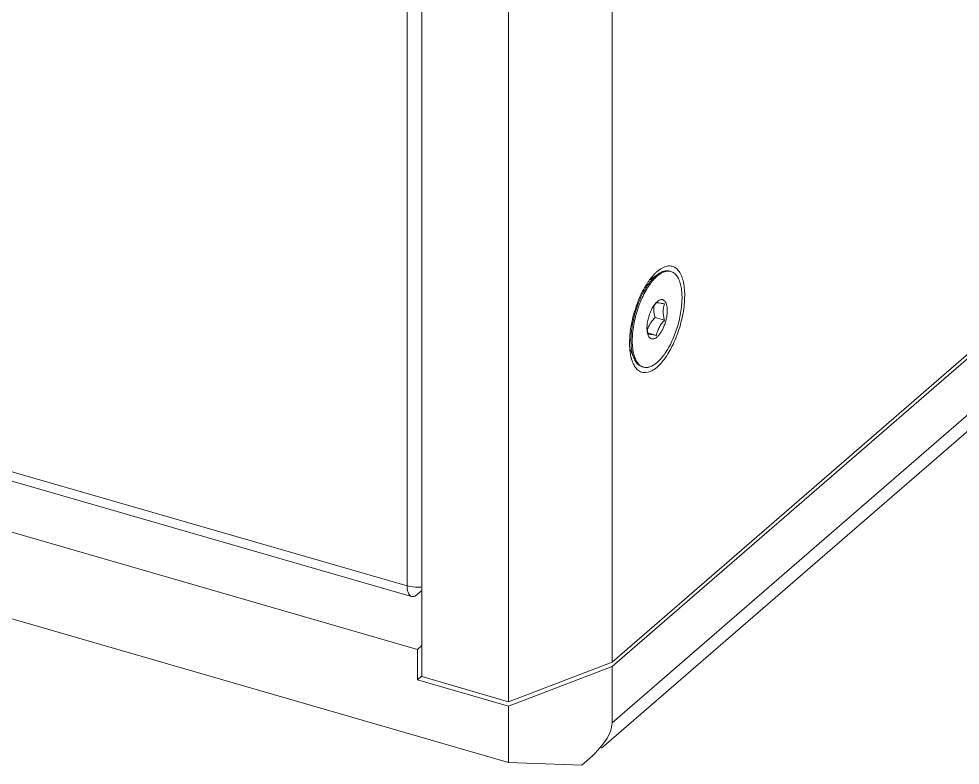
# Model space of a CAD drawing. Header units: millimetres. Extents: x 0 to 3564, y 0 to 2520.
# Drawn here: x 1767.3 to 1861.3, y 1582.1 to 1656.6 of the extents above; entities that cross this region are included whole.
import ezdxf

# ---------------------------------------------------------------- set-up
doc = ezdxf.new("R2010")
doc.units = ezdxf.units.MM
doc.layers.get('0').update_dxf_attribs({"lineweight": 13})

msp = doc.modelspace()

# ---------------------------------------------------------------- linework, layer by layer
for p, q in [((1806.054, 1600.015), (1806.054, 2012.247)), ((2141.509, 1865.205), (1826.509, 1592.407)), ((1826.509, 1591.974), (2141.509, 1864.772)), ((1826.509, 1586.345), (2141.509, 1859.143)), ((1825.452, 1583.815), (2141.916, 1857.881)), ((1826.509, 1782.066), (1826.509, 1592.407)), ((1807.518, 1590.961), (1807.518, 1780.62)), ((1816.179, 1588.461), (1816.179, 1778.12)), ((1436.262, 1706.765), (1806.054, 1600.015)), ((1436.707, 1705.709), (1806.5, 1598.959)), ((1807.085, 1593.684), (1431.23, 1702.184)), ((1816.179, 1582.399), (1422.137, 1696.149)), ((1832.386, 1631.385), (1832.257, 1631.423)), ((1830.311, 1630.562), (1831.095, 1631.123)), ((1830.879, 1630.952), (1831.095, 1631.123)), ((1831.009, 1628.373), (1830.915, 1628.284)), ((1831.743, 1626.528), (1830.797, 1626.801)), ((1830.931, 1625.013), (1830.089, 1625.257)), ((1828.328, 1623.614), (1828.679, 1622.755)), ((1829.632, 1621.844), (1829.502, 1621.882)), ((1807.518, 1599.551), (1807.054, 1599.149)), ((1807.085, 1593.684), (1807.518, 1594.059)), ((1807.085, 1593.684), (1807.085, 1590.653)), ((1816.179, 1588.461), (1826.509, 1592.407)), ((1816.179, 1588.028), (1826.509, 1591.974)), ((1826.509, 1591.974), (1826.509, 1586.345)), ((1807.485, 1590.999), (1807.085, 1590.653)), ((1816.179, 1588.028), (1807.085, 1590.653)), ((1807.518, 1590.961), (1816.179, 1588.461)), ((1816.179, 1588.028), (1816.179, 1582.399)), ((1823.483, 1582.127), (1823.988, 1582.546)), ((1816.179, 1582.399), (1823.483, 1582.127))]:
    msp.add_line(p, q)
for centre, radius, start, end in [((1832.126, 1630.482), 0.941, 73.92374, 82.02578), ((1835.113, 1626.988), 6.019, 139.56527, 143.04428), ((1838.651, 1624.722), 10.228, 151.83894, 154.39884), ((1833.271, 1626.229), 3.135, 147.80112, 149.39924), ((1833.26, 1625.954), 3.273, 143.63746, 145.20289), ((1833.046, 1627.65), 2.375, 171.78707, 180.01863), ((1833.199, 1625.735), 3.205, 177.99599, 179.97565), ((1832.69, 1625.981), 2.696, 182.76908, 185.19451), ((1832.785, 1625.989), 2.791, 185.18854, 185.72985), ((1829.892, 1622.746), 0.938, 245.88755, 253.88283)]:
    msp.add_arc(centre, radius, start, end)
msp.add_ellipse((1816.179, 1582.399), major_axis=(10.199, 4.583), ratio=0.357758, start_param=-0.873135, end_param=-0.159411)
for points, knots in [([(1831.248, 1631.567), (1831.222, 1631.548), (1831.118, 1631.471), (1831.018, 1631.387), (1830.945, 1631.321)], [0, 0, 0, 0, 0.241014, 1, 1, 1, 1]), ([(1832.256, 1631.413), (1832.208, 1631.42), (1832.111, 1631.426), (1831.906, 1631.41), (1831.637, 1631.332), (1831.316, 1631.16), (1831.112, 1631.004), (1831.009, 1630.915)], [0, 0, 0, 0, 0.104308, 0.212167, 0.444008, 0.705097, 1, 1, 1, 1]), ([(1831.009, 1622.315), (1831.15, 1622.437), (1831.427, 1622.721), (1831.808, 1623.217), (1832.169, 1623.798), (1832.502, 1624.449), (1832.797, 1625.155), (1833.048, 1625.897), (1833.248, 1626.657), (1833.393, 1627.415), (1833.478, 1628.154), (1833.502, 1628.854), (1833.463, 1629.498), (1833.364, 1630.071), (1833.206, 1630.558), (1833.02, 1630.898), (1832.843, 1631.108), (1832.702, 1631.232), (1832.55, 1631.327), (1832.441, 1631.37), (1832.386, 1631.385)], [0, 0, 0, 0, 0.055389, 0.117513, 0.185555, 0.258364, 0.334558, 0.412611, 0.49092, 0.567871, 0.641906, 0.711591, 0.77569, 0.833268, 0.883821, 0.927483, 0.94707, 0.965448, 0.982953, 1, 1, 1, 1]), ([(1831.095, 1631.123), (1831.192, 1631.192), (1831.386, 1631.312), (1831.688, 1631.43), (1831.937, 1631.466), (1832.124, 1631.454), (1832.213, 1631.435), (1832.257, 1631.423)], [0, 0, 0, 0, 0.289769, 0.547626, 0.780536, 0.891178, 1, 1, 1, 1]), ([(1833.116, 1631.501), (1833.009, 1631.629), (1832.758, 1631.848), (1832.265, 1631.978), (1831.736, 1631.871), (1831.411, 1631.684), (1831.248, 1631.567)], [0, 0, 0, 0, 0.240821, 0.465598, 0.70995, 1, 1, 1, 1]), ([(1833.759, 1628.996), (1833.759, 1629.495), (1833.688, 1630.368), (1833.356, 1631.213), (1833.116, 1631.501)], [0, 0, 0, 0, 0.570472, 1, 1, 1, 1]), ([(1828.679, 1622.755), (1828.627, 1622.882), (1828.538, 1623.16), (1828.45, 1623.61), (1828.4, 1624.109), (1828.391, 1624.65), (1828.423, 1625.223), (1828.519, 1626.029), (1828.735, 1627.05), (1829.061, 1628.047), (1829.385, 1628.807), (1829.65, 1629.338), (1829.935, 1629.824), (1830.235, 1630.26), (1830.546, 1630.636), (1830.767, 1630.856), (1830.879, 1630.952)], [0, 0, 0, 0, 0.046608, 0.098408, 0.155146, 0.216344, 0.281359, 0.349421, 0.491148, 0.634169, 0.703814, 0.770984, 0.834847, 0.894668, 0.949863, 1, 1, 1, 1]), ([(1830.303, 1630.607), (1830.243, 1630.528), (1830, 1630.189), (1829.784, 1629.83), (1829.634, 1629.549)], [0, 0, 0, 0, 0.237332, 1, 1, 1, 1]), ([(1830.621, 1630.526), (1830.485, 1630.372), (1830.222, 1630.031), (1829.994, 1629.666), (1829.882, 1629.471)], [0, 0, 0, 0, 0.477448, 1, 1, 1, 1]), ([(1830.945, 1631.321), (1830.91, 1631.289), (1830.765, 1631.153), (1830.63, 1631.007), (1830.531, 1630.892)], [0, 0, 0, 0, 0.239055, 1, 1, 1, 1]), ([(1831.009, 1630.915), (1830.976, 1630.886), (1830.84, 1630.764), (1830.713, 1630.631), (1830.621, 1630.526)], [0, 0, 0, 0, 0.238228, 1, 1, 1, 1]), ([(1829.427, 1629.141), (1829.143, 1628.549), (1828.679, 1627.312), (1828.407, 1626.019), (1828.33, 1625.366)], [0, 0, 0, 0, 0.499482, 1, 1, 1, 1]), ([(1829.882, 1629.471), (1829.747, 1629.235), (1829.495, 1628.739), (1829.173, 1627.953), (1828.908, 1627.127), (1828.706, 1626.285), (1828.574, 1625.453), (1828.516, 1624.657), (1828.534, 1623.921), (1828.599, 1623.457), (1828.648, 1623.241)], [0, 0, 0, 0, 0.125844, 0.257998, 0.393206, 0.528055, 0.659153, 0.783295, 0.897654, 1, 1, 1, 1]), ([(1832.024, 1627.494), (1832.024, 1627.603), (1832.013, 1627.807), (1831.959, 1628.087), (1831.88, 1628.285), (1831.797, 1628.409), (1831.73, 1628.48), (1831.655, 1628.533), (1831.574, 1628.568), (1831.486, 1628.583), (1831.395, 1628.578), (1831.3, 1628.554), (1831.164, 1628.494), (1831.07, 1628.425), (1831.009, 1628.373)], [0, 0, 0, 0, 0.176286, 0.330449, 0.460858, 0.517768, 0.569981, 0.618683, 0.665488, 0.712273, 0.760915, 0.81303, 0.86984, 1, 1, 1, 1]), ([(1831.486, 1622.338), (1831.836, 1622.747), (1832.464, 1623.728), (1833.165, 1625.381), (1833.631, 1627.173), (1833.759, 1628.403), (1833.759, 1628.996)], [0, 0, 0, 0, 0.225894, 0.484324, 0.751005, 1, 1, 1, 1]), ([(1830.573, 1627.825), (1830.488, 1627.68), (1830.334, 1627.369), (1830.158, 1626.874), (1830.04, 1626.361), (1830.002, 1626.015), (1829.996, 1625.847)], [0, 0, 0, 0, 0.242183, 0.499273, 0.75672, 1, 1, 1, 1]), ([(1830.915, 1628.284), (1830.861, 1628.229), (1830.756, 1628.105), (1830.664, 1627.971), (1830.619, 1627.899)], [0, 0, 0, 0, 0.475902, 1, 1, 1, 1]), ([(1830.931, 1628.261), (1830.904, 1628.232), (1830.797, 1628.113), (1830.696, 1627.99), (1830.625, 1627.894)], [0, 0, 0, 0, 0.251913, 1, 1, 1, 1]), ([(1830.672, 1627.65), (1830.672, 1627.509), (1830.697, 1627.222), (1830.76, 1626.942), (1830.797, 1626.801)], [0, 0, 0, 0, 0.490548, 1, 1, 1, 1]), ([(1831.743, 1628.152), (1831.646, 1628.171), (1831.469, 1628.203), (1831.235, 1628.241), (1831.062, 1628.261), (1830.968, 1628.264), (1830.931, 1628.261)], [0, 0, 0, 0, 0.362375, 0.657213, 0.867114, 1, 1, 1, 1]), ([(1831.743, 1628.152), (1831.705, 1628.029), (1831.64, 1627.774), (1831.618, 1627.511), (1831.618, 1627.377)], [0, 0, 0, 0, 0.489925, 1, 1, 1, 1]), ([(1830.797, 1626.801), (1830.708, 1626.705), (1830.537, 1626.507), (1830.317, 1626.189), (1830.147, 1625.851), (1830.068, 1625.616), (1830.036, 1625.498)], [0, 0, 0, 0, 0.259382, 0.513344, 0.760181, 1, 1, 1, 1]), ([(1831.009, 1624.857), (1831.081, 1624.919), (1831.221, 1625.069), (1831.409, 1625.333), (1831.582, 1625.646), (1831.733, 1625.995), (1831.858, 1626.368), (1831.951, 1626.749), (1832.009, 1627.125), (1832.024, 1627.374), (1832.024, 1627.494)], [0, 0, 0, 0, 0.09859, 0.211371, 0.335842, 0.468575, 0.605586, 0.742619, 0.875421, 1, 1, 1, 1]), ([(1831.618, 1627.377), (1831.618, 1627.236), (1831.643, 1626.949), (1831.706, 1626.669), (1831.743, 1626.528)], [0, 0, 0, 0, 0.49054, 1, 1, 1, 1]), ([(1829.994, 1625.736), (1829.994, 1625.622), (1830.006, 1625.408), (1830.049, 1625.198), (1830.08, 1625.103)], [0, 0, 0, 0, 0.535787, 1, 1, 1, 1]), ([(1830.931, 1625.013), (1830.96, 1625.149), (1831.013, 1625.352), (1831.115, 1625.615), (1831.242, 1625.877), (1831.445, 1626.189), (1831.64, 1626.417), (1831.743, 1626.528)], [0, 0, 0, 0, 0.238591, 0.360572, 0.484671, 0.738997, 1, 1, 1, 1]), ([(1828.33, 1625.366), (1828.318, 1625.268), (1828.278, 1624.892), (1828.259, 1624.514), (1828.259, 1624.233)], [0, 0, 0, 0, 0.258732, 1, 1, 1, 1]), ([(1830.12, 1625.122), (1830.107, 1625.171), (1830.058, 1625.365), (1830.022, 1625.562), (1830.007, 1625.711)], [0, 0, 0, 0, 0.254105, 1, 1, 1, 1]), ([(1830.08, 1625.103), (1830.098, 1625.047), (1830.14, 1624.942), (1830.226, 1624.809), (1830.33, 1624.711), (1830.452, 1624.655), (1830.587, 1624.644), (1830.728, 1624.676), (1830.872, 1624.748), (1830.963, 1624.817), (1831.009, 1624.857)], [0, 0, 0, 0, 0.147639, 0.276665, 0.390709, 0.496421, 0.602751, 0.718439, 0.849813, 1, 1, 1, 1]), ([(1830.12, 1625.122), (1830.156, 1625.125), (1830.25, 1625.122), (1830.423, 1625.102), (1830.657, 1625.065), (1830.834, 1625.032), (1830.931, 1625.013)], [0, 0, 0, 0, 0.132885, 0.342787, 0.637625, 1, 1, 1, 1]), ([(1828.259, 1624.233), (1828.259, 1624.176), (1828.261, 1623.955), (1828.273, 1623.733), (1828.288, 1623.569)], [0, 0, 0, 0, 0.257141, 1, 1, 1, 1]), ([(1828.288, 1623.569), (1828.295, 1623.496), (1828.325, 1623.22), (1828.374, 1622.946), (1828.425, 1622.748)], [0, 0, 0, 0, 0.26367, 1, 1, 1, 1]), ([(1828.648, 1623.241), (1828.684, 1623.078), (1828.771, 1622.777), (1828.936, 1622.434), (1829.095, 1622.212), (1829.221, 1622.077), (1829.358, 1621.968), (1829.458, 1621.912), (1829.509, 1621.889)], [0, 0, 0, 0, 0.30197, 0.565289, 0.683769, 0.794655, 0.899427, 1, 1, 1, 1]), ([(1828.425, 1622.748), (1828.435, 1622.708), (1828.476, 1622.556), (1828.528, 1622.406), (1828.572, 1622.298)], [0, 0, 0, 0, 0.261093, 1, 1, 1, 1]), ([(1828.572, 1622.298), (1828.594, 1622.243), (1828.683, 1622.042), (1828.799, 1621.852), (1828.902, 1621.729)], [0, 0, 0, 0, 0.269659, 1, 1, 1, 1]), ([(1829.502, 1621.882), (1829.459, 1621.894), (1829.374, 1621.926), (1829.209, 1622.015), (1829.017, 1622.178), (1828.824, 1622.439), (1828.725, 1622.644), (1828.679, 1622.755)], [0, 0, 0, 0, 0.108826, 0.219475, 0.452397, 0.710291, 1, 1, 1, 1]), ([(1829.632, 1621.844), (1829.682, 1621.83), (1829.788, 1621.809), (1830.011, 1621.802), (1830.243, 1621.852), (1830.471, 1621.947), (1830.719, 1622.083), (1830.895, 1622.216), (1831.009, 1622.315)], [0, 0, 0, 0, 0.104628, 0.211655, 0.440749, 0.566666, 0.701517, 1, 1, 1, 1]), ([(1830.531, 1621.51), (1830.588, 1621.543), (1830.831, 1621.693), (1831.049, 1621.879), (1831.205, 1622.033)], [0, 0, 0, 0, 0.229894, 1, 1, 1, 1]), ([(1831.205, 1622.033), (1831.228, 1622.057), (1831.326, 1622.155), (1831.418, 1622.258), (1831.486, 1622.338)], [0, 0, 0, 0, 0.242706, 1, 1, 1, 1]), ([(1828.902, 1621.729), (1828.998, 1621.614), (1829.217, 1621.416), (1829.794, 1621.212), (1830.263, 1621.36), (1830.531, 1621.51)], [0, 0, 0, 0, 0.250999, 0.483729, 1, 1, 1, 1]), ([(1807.521, 1599.908), (1807.396, 1599.893), (1806.906, 1599.86), (1806.406, 1599.913), (1806.054, 1600.015)], [0, 0, 0, 0, 0.254806, 1, 1, 1, 1]), ([(1806.054, 1600.015), (1806.054, 1599.883), (1806.07, 1599.639), (1806.152, 1599.316), (1806.288, 1599.075), (1806.43, 1598.98), (1806.5, 1598.959)], [0, 0, 0, 0, 0.326565, 0.600602, 0.819402, 1, 1, 1, 1]), ([(1806.5, 1598.959), (1806.585, 1598.935), (1806.8, 1598.956), (1806.969, 1599.075), (1807.054, 1599.149)], [0, 0, 0, 0, 0.439174, 1, 1, 1, 1])]:
    msp.add_open_spline(points, degree=3, knots=knots)

doc.saveas('drawing.dxf')
